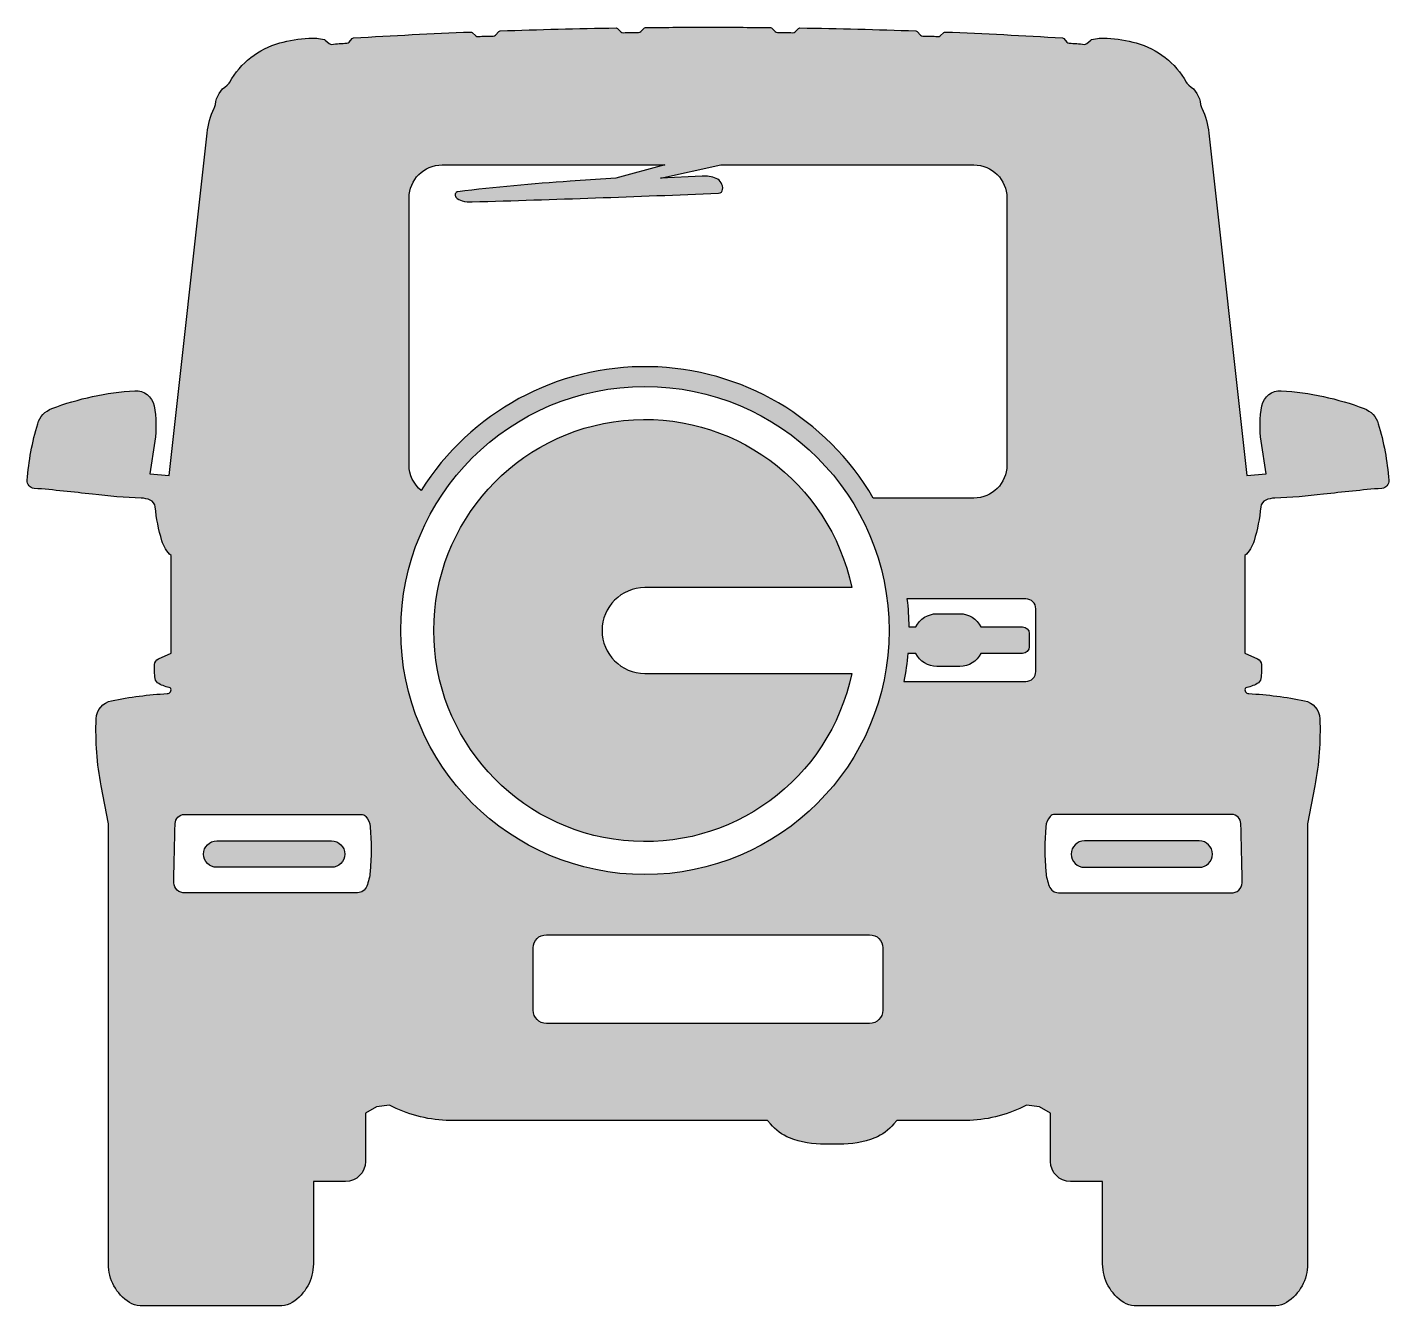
# Model space of a CAD drawing. Header units: metres. Extents: x 23259 to 40448, y -1247 to 8093.
# Drawn here: x 38365 to 40428, y -1201 to 737 of the extents above; entities that cross this region are included whole.
import ezdxf

# ---------------------------------------------------------------- set-up
doc = ezdxf.new("R2010")
doc.units = ezdxf.units.M
doc.layers.add('dwgmodels.com', color=250, linetype='Continuous')
doc.layers.add('hatch_dwgmodels.com', color=250, linetype='Continuous', lineweight=13)

msp = doc.modelspace()

# ---------------------------------------------------------------- hatches: boundary and pattern name
at = {"layer": 'hatch_dwgmodels.com'}
h = msp.add_hatch(color=256, dxfattribs=at)
h.dxf.hatch_style = 1
h.paths.add_polyline_path([(38825.91130582726, -495.9674019709782), (38651.86823278277, -495.9674019709782, 1), (38651.86823278277, -535.9674019709782), (38825.91130582726, -535.9674019709782, 1)], flags=0)
h.paths.add_polyline_path([(40140.95633315164, -495.9674019709782), (39966.91326010715, -495.9674019709782, 1), (39966.91326010715, -535.9674019709782), (40140.95633315164, -535.9674019709782, 1)], flags=0)
h.paths.add_polyline_path([(39614.18971053581, -242.1084699976709), (39300.86080985794, -242.1084699976709, -1), (39300.86080985794, -112.1084699976709), (39614.18971053581, -112.1084699976709, 9.743521548890216)], flags=0)
h.paths.add_polyline_path([(40316.09895844682, -412.5983617996523, 0.0570336525339777), (40323.65561496678, -310.8455446452099, 0.3449670202293235), (40300.46178947924, -283.541498828421, 0.03720285641307466), (40215.99839254049, -272.6816124462093, -0.5173727071246785), (40210.69425841876, -264.2662622391582, 0.0676671880805394), (40228.81720985247, -257.5725704544348, 0.240116554817307), (40234.2419129278, -249.8200994145519, 0.04735237401996993), (40235.19014514754, -228.5762786255764, 0.2819356823837532), (40229.40270031068, -220.1101376248298), (40209.93652371455, -211.3806919273594), (40209.93652371455, -63.53914378785703, 0.1371078934308559), (40224.04331480492, -41.1249889589962, 0.04700731486885813), (40234.23127721308, 10.38300036309749, -0.2729093899494976), (40241.74629284288, 20.60024748786964, -0.09213082686396962), (40255.28976687322, 23.62939026897948, 0.02067567740197544), (40329.08227230771, 29.3703152033595, -0.008826456231844741), (40417.71302789853, 38.38256701312275, 0.4119031955692174), (40428.13926038211, 50.61970528345773, 0.05335168780673798), (40412.31692474865, 136.4055605071406, 0.2346396167540495), (40390.91380786585, 159.3832991286763, 0.0744502851136038), (40265.31424744728, 186.3240954939465, 0.378326445474083), (40235.90172331917, 163.4639703367538, 0.08383868363333821), (40234.85829581536, 109.8086367306604), (40242.18848301756, 60.58909226325352), (40213.01596654608, 57.95433169428634), (40155.28420834085, 576.666831638548, 0.09183852197136835), (40144.90957598558, 614.5249688302517, -0.1083636087553312), (40142.98612764798, 620.2614632423049, 0.2426580536852901), (40122.64551402173, 651.0554203995825, 0.2126154887860225), (40045.49315336839, 713.5289760524192, 0.05022070510050691), (40001.27808201326, 720.7235749368554, 0.07545666224838547), (39977.88881903129, 718.6203739572481, 0.1214120055457983), (39976.61658502748, 717.954879264121), (39970.42694161915, 712.4866928320098, -0.2177839445860019), (39966.74541850226, 711.3691290606127, 0.02867557988232835), (39943.82595503056, 713.0323176373709, -0.2177839447012762), (39940.34434807495, 714.6696857279987), (39935.73500983138, 720.1163220313924, 0.2048488081487034), (39933.62564440714, 721.1728924493555, 0.004990208910989732), (39755.78703339476, 730.1214392583788, 0.2023880023313338), (39753.60275083467, 729.301548334204), (39748.42140740917, 724.3920291727186, -0.2177839442021489), (39744.78109139479, 723.146773973433, 0.02867557989045778), (39721.81757171473, 724.009772394548, -0.2177839447150353), (39718.28098856659, 725.5247446370547), (39713.47271555274, 730.8203626925506, 0.2022630701218621), (39711.35757177279, 731.8018351454893, 0.004923822431290087), (39535.71965024195, 736.275262434343, 0.2023256791618643), (39533.55677416464, 735.4022273606993), (39528.48667069952, 730.3573259426405, -0.2177839448162622), (39524.87787230653, 729.023483586675, 0.02867557987723475), (39501.90012104421, 729.3250607933007, -0.2177839447025006), (39498.32757239601, 730.7531565232898), (39493.3916186893, 735.9293849253677, 0.2023256791617265), (39491.25240041815, 736.8588839054173, 0.002657871826894283), (39396.41228296724, 737.3630332193352, 0.002657871826894388), (39301.57216551626, 736.8588839054173, 0.202325679161721), (39299.4329472451, 735.929384925365), (39294.49699353839, 730.7531565232898, -0.2177839451233409), (39290.92444488279, 729.3250607936295, 0.02867557987017363), (39267.94669362611, 729.0234835865513, -0.2177839447161719), (39264.33789523489, 730.3573259426385), (39259.26779176977, 735.4022273606993, 0.2023256791618323), (39257.10491569246, 736.275262434342, 0.004923822431289972), (39081.46699416161, 731.8018351454893, 0.2022630701218753), (39079.35185038167, 730.8203626925533), (39074.54357736782, 725.5247446370572, -0.2177839447650069), (39071.0069942188, 724.0097723945651, 0.02867557987805605), (39048.04347454863, 723.1467739742918, -0.2177839447160567), (39044.40315852524, 724.3920291727188), (39039.22181509974, 729.301548334204, 0.2023880023313589), (39037.03753253964, 730.1214392583797, 0.004990208910989623), (38859.19892152726, 721.1728924493555, 0.2048488081484847), (38857.08955610303, 720.1163220313974), (38852.48021785945, 714.6696857279933, -0.2177839446371622), (38848.99861090497, 713.0323176373886, 0.02867557988095274), (38826.07914743436, 711.3691290609006, -0.2177839447123412), (38822.39762431526, 712.4866928320114), (38816.20798090692, 717.9548792641251, 0.1214120055458935), (38814.93574690311, 718.62037395725, 0.07545666224834836), (38791.54648392115, 720.7235749368556, 0.05022070510050292), (38747.33141256602, 713.5289760524211, 0.2126154887860783), (38670.17905191266, 651.0554203995655, 0.2578531575628362), (38649.65664641835, 617.9661471056909, 0.1008700886523847), (38637.54035759356, 576.6668316385485), (38579.80859938829, 57.95433169428998), (38550.63608291685, 60.58909226325341), (38557.96627011905, 109.8086367306604, 0.08383868363333821), (38556.92284261524, 163.4639703367538, 0.3783264454740832), (38527.51031848713, 186.3240954939465, 0.07445028511360381), (38401.91075806856, 159.3832991286763, 0.2346396167540495), (38380.50764118576, 136.4055605071406, 0.05335168780673798), (38364.6853055523, 50.61970528345773, 0.4119031955692189), (38375.11153803588, 38.38256701312275, -0.008826456231844753), (38463.7422936267, 29.37031520335961, 0.02067567740197541), (38537.53479906119, 23.62939026897948, -0.09213082686396873), (38551.07827309153, 20.60024748786975, -0.2729093899495016), (38558.59328872133, 10.38300036309749, 0.04700731486885801), (38568.78125112949, -41.12498895899608, 0.1371078934308563), (38582.88804221986, -63.53914378785697), (38582.88804221986, -211.3806919273593), (38563.42186562373, -220.1101376248298, 0.2819356823837532), (38557.63442078688, -228.5762786255764, 0.04735237401996967), (38558.58265300661, -249.8200994145518, 0.240116554817318), (38564.00735608194, -257.5725704544349, 0.06766718808058099), (38582.13030751565, -264.2662622391581, -0.5173727071252728), (38576.82617339391, -272.6816124462096, 0.03720285641307269), (38492.36277645517, -283.541498828421, 0.3449670202293231), (38469.16895096763, -310.8455446452099, 0.05703365253397694), (38476.72560748759, -412.598361799651), (38487.63258185772, -469.9063947796373), (38487.63258185772, -1137.130553596346, 0.2546465556153842), (38519.53627593283, -1195.711560441021, 0.150140146324634), (38536.96944246234, -1200.636966780665), (38667.36432234342, -1200.636966780665), (38750.35254940824, -1200.636966780665, 0.1385535132548072), (38766.38549474243, -1195.711560441021, 0.2546465556153845), (38798.28918881755, -1137.130553596346), (38798.28918881755, -1012.134434099929), (38847.23484584501, -1012.134434099929, 0.4142135623730951), (38877.23484584501, -982.1344340999294), (38877.23484584501, -908.7986705966832), (38893.89511465839, -899.1798599125041), (38913.51442745359, -896.5301585920715, 0.1106606849491923), (38999.47730581244, -919.6428719716241), (39396.41228296721, -919.6428719716241), (39486.64254716921, -919.6428719716241), (39491.07833688817, -925.0066500537923, 0.125250282434859), (39520.03867402139, -946.1491560067561, 0.1054224208255272), (39573.92495486083, -955.473394879119), (39584.57874654105, -955.473394879119), (39595.23253822128, -955.473394879119, 0.1054224208255281), (39649.11881906072, -946.1491560067559, 0.1252502824348557), (39678.07915619394, -925.0066500537926), (39682.5149459129, -919.6428719716241), (39793.34726012197, -919.6428719716241, 0.1106606849491935), (39879.31013848083, -896.5301585920715), (39898.92945127602, -899.1798599125041), (39915.5897200894, -908.7986705966832), (39915.5897200894, -982.1344340999294, 0.4142135623730951), (39945.5897200894, -1012.134434099929), (39994.53537711686, -1012.134434099929), (39994.53537711686, -1137.130553596353, 0.2546465556153383), (40026.43907119197, -1195.711560441019, 0.1501401463246787), (40043.87223772147, -1200.636966780665), (40125.46024359099, -1200.636966780665), (40257.25534466738, -1200.636966780665, 0.1385535132548096), (40273.28829000158, -1195.711560441021, 0.2546465556153831), (40305.19198407669, -1137.130553596346), (40305.19198407669, -469.9063947796357)])
h.paths.add_polyline_path([(38930.86080985794, -177.1084699976709, -1), (39670.86080985794, -177.1084699976709, -1)], flags=16)
h.paths.add_polyline_path([(39614.18971053581, -112.1084699976709), (39300.86080985794, -112.1084699976709, 1), (39300.86080985794, -242.1084699976709), (39614.18971053581, -242.1084699976709, -9.743521548890216)], flags=0)
h.paths.add_polyline_path([(39693.36490954833, -254.1833149617833, 0.02684512947389714), (39699.36373343029, -211.6833149617833), (39711.64364806654, -211.6833149617833, 0.289689863302789), (39743.26642466822, -231.6833149617833), (39778.26642466822, -231.6833149617833, 0.2896898633028024), (39809.8892012699, -211.6833149617833), (39873.26642466822, -211.6833149617833, 0.4142135623730951), (39883.26642466822, -201.6833149617833), (39883.26642466822, -181.6833149617833, 0.4142135623730951), (39873.26642466822, -171.6833149617833), (39809.8892012699, -171.6833149617833, 0.2896898633028023), (39778.26642466822, -151.6833149617833), (39743.26642466822, -151.6833149617833, 0.289689863302789), (39711.64364806654, -171.6833149617833), (39700.82401778192, -171.6833149617833, 0.02664082663530653), (39697.97940614221, -129.183314961783), (39878.26642466822, -129.1833149617833, -0.4142135623730951), (39893.26642466822, -144.1833149617833), (39893.26642466822, -239.1833149617833, -0.4142135623730951), (39878.26642466822, -254.1833149617833)], flags=16)
h.paths.add_polyline_path([(39661.41228296721, -658.2455510657419), (39661.41228296721, -752.6291118231202, -0.4142135623730951), (39641.41228296721, -772.6291118231202), (39396.41228296721, -772.6291118231202), (39151.41228296721, -772.6291118231202, -0.4142135623730951), (39131.41228296721, -752.6291118231202), (39131.41228296721, -658.2455510657419, -0.4142135623730951), (39151.41228296721, -638.2455510657419), (39396.41228296721, -638.2455510657419), (39641.41228296721, -638.2455510657419, -0.4142135623730955)], flags=16)
h.paths.add_polyline_path([(39908.32720597892, -474.5881012617938, -0.1460440871466879), (39914.11180479064, -459.7655854835314, -0.2388498767486866), (39921.88386946494, -455.7698844993465), (40188.59171089231, -455.7698844993465, -0.4199236736256046), (40203.92525610817, -469.8483568327647, -0.004234648937289297), (40206.04267867945, -556.4370118044782, -0.4089615438958806), (40192.41744033844, -574.6320735112022), (39928.21614060316, -574.6320735112022, -0.3151608764945308), (39913.58370133527, -564.7868847242863, -0.07055412044265644), (39908.46777332998, -542.6430140158375, -0.04207850421881627)], flags=16)
h.paths.add_polyline_path([(39966.91326010715, -495.9674019709782), (40140.95633315164, -495.9674019709782, -1), (40140.95633315164, -535.9674019709782), (39966.91326010715, -535.9674019709782, -1)], flags=0)
h.paths.add_polyline_path([(39646.77037544375, 23.75609242246719, 0.5647453758309228), (38961.77239840618, 35.06845904777163, -0.2248649877781616), (38943.44678906906, 73.75609242247015), (38943.44678906906, 478.7004520902383, -0.4142135623730952), (38993.44678906906, 528.7004520902383), (39330.79863849532, 528.7004520902381), (39256.61875826286, 508.7004520902374), (39187.52633147049, 503.9839799678957, 0.01278234403105437), (39017.3142261261, 487.9846962882657, 0.6015804458326655), (39014.21309681935, 479.9499942003602, 0.1577764728663143), (39023.76408799578, 474.1856660169725, 0.06510558438214065), (39039.17580236058, 472.6391525312129, 0.002396957377557073), (39412.41115059877, 485.6366253085289, 0.3758613546846777), (39418.62902780685, 491.5305167074582, 0.3234459238882889), (39408.80704960271, 508.1959451008333, 0.1287758148337467), (39387.55009828316, 511.5488227352362), (39324.50365591802, 508.7004520902371), (39415.86697508507, 528.7004520902374), (39799.37777686535, 528.7004520902383, -0.4142135623730957), (39849.37777686535, 478.7004520902383), (39849.37777686535, 73.75609242247083, -0.4142135623730951), (39799.37777686534, 23.75609242246719)], flags=16)
h.paths.add_polyline_path([(38884.35679260443, -542.6430140158375, -0.07055412044265667), (38879.24086459914, -564.7868847242864, -0.305100708876225), (38865.17296705123, -574.6320735112022), (38600.40712559597, -574.6320735112022, -0.4089615439227036), (38586.78188725498, -556.4370118031336, -0.004234648937223555), (38588.89930982624, -469.8483568327647, -0.389446967023022), (38602.70650038187, -455.7698844993465), (38870.82548643241, -455.7698844993465, -0.2420009983587865), (38878.71276114374, -459.7655854834957, -0.1460440871470955), (38884.49735995549, -474.5881012617938, -0.04207850421881626)], flags=16)
h.paths.add_polyline_path([(38825.91130582726, -535.9674019709782), (38651.86823278277, -535.9674019709782, -1), (38651.86823278277, -495.9674019709782), (38825.91130582726, -495.9674019709782, -1)], flags=0)
h = msp.add_hatch(color=256, dxfattribs=at)
h.dxf.hatch_style = 1
edge = h.paths.add_edge_path()
edge.add_line((38651.86823278277, -495.9674019709782), (38825.91130582726, -495.9674019709782))
edge.add_arc((38825.91130582726, -515.9674019709782), 20, -90, 90, ccw=False)
edge.add_line((38825.91130582726, -535.9674019709782), (38651.86823278277, -535.9674019709782))
edge.add_arc((38651.86823278277, -515.9674019709782), 20, 90, 270, ccw=False)
edge = h.paths.add_edge_path()
edge.add_line((39614.18971053581, -112.1084699976709), (39300.86080985794, -112.1084699976709))
edge.add_arc((39300.86080985794, -177.1084699976709), 65, 90, 270)
edge.add_line((39300.86080985794, -242.1084699976709), (39614.18971053581, -242.1084699976709))
edge.add_arc((39300.86080985794, -177.1084699976709), 319.9999999999991, 11.719760305788782, 348.2802396942112, ccw=False)
edge = h.paths.add_edge_path()
edge.add_line((40140.95633315164, -495.9674019709782), (39966.91326010715, -495.9674019709782))
edge.add_arc((39966.91326010715, -515.9674019709782), 20, 90, 270)
edge.add_line((39966.91326010715, -535.9674019709782), (40140.95633315164, -535.9674019709782))
edge.add_arc((40140.95633315164, -515.9674019709782), 20, 270, 450)

# ---------------------------------------------------------------- linework, layer by layer
at = {"layer": 'dwgmodels.com', "color": 0}
for points in [[(40305.19198407669, -469.9063947796358), (40305.19198407669, -1137.130553596347, -0.2546465556153753), (40273.28829000158, -1195.711560441021, -0.1385535132548129), (40257.25534466738, -1200.636966780665), (40125.46024359099, -1200.636966780665), (40042.47201652617, -1200.636966780665, -0.1385535132548129), (40026.43907119197, -1195.711560441021, -0.2546465556153753), (39994.53537711686, -1137.130553596347), (39994.53537711686, -1012.134434099929), (39945.5897200894, -1012.134434099929, -0.414213562373095), (39915.5897200894, -982.1344340999294), (39915.5897200894, -908.7986705966832), (39898.92945127602, -899.1798599125041), (39879.31013848083, -896.5301585920715, -0.1106606849491923), (39793.34726012197, -919.6428719716241), (39682.5149459129, -919.6428719716241), (39678.07915619395, -925.0066500537841, -0.1252502824348958), (39649.11881906072, -946.1491560067561, -0.1054224208255263), (39595.23253822128, -955.473394879119), (39584.57874654105, -955.473394879119), (39573.92495486083, -955.473394879119, -0.1054224208255263), (39520.03867402139, -946.1491560067561, -0.1252502824348958), (39491.07833688816, -925.0066500537841), (39486.64254716921, -919.6428719716241), (39396.41228296721, -919.6428719716241), (38999.47730581244, -919.6428719716241, -0.1106606849491923), (38913.51442745359, -896.5301585920715), (38893.89511465839, -899.1798599125041), (38877.23484584501, -908.7986705966832), (38877.23484584501, -982.1344340999294, -0.414213562373095), (38847.23484584501, -1012.134434099929), (38798.28918881755, -1012.134434099929), (38798.28918881755, -1137.130553596347, -0.2546465556153753), (38766.38549474243, -1195.711560441021, -0.1385535132548129), (38750.35254940824, -1200.636966780665), (38667.36432234342, -1200.636966780665), (38535.56922126703, -1200.636966780665, -0.1385535132548129), (38519.53627593283, -1195.711560441021, -0.2546465556153753), (38487.63258185772, -1137.130553596347), (38487.63258185772, -469.9063947796376), (38476.72560748759, -412.5983617996644, -0.05703365253398456), (38469.16895096763, -310.8455446452099, -0.3449670202293237), (38492.36277645517, -283.541498828421, -0.03720285641307486), (38576.82617339392, -272.6816124462093, 0.5173727071250228), (38582.13030751565, -264.2662622391579, -0.06766718808058185), (38564.00735608194, -257.5725704544348, -0.2401165548173083), (38558.58265300661, -249.8200994145518, -0.04735237401996967), (38557.63442078688, -228.5762786255764, -0.2819356823837532), (38563.42186562373, -220.1101376248298), (38582.88804221986, -211.3806919273593), (38582.88804221986, -63.53914378785703, -0.1371078934308557), (38568.78125112949, -41.12498895899625, -0.04700731486885808), (38558.59328872133, 10.38300036309738, 0.2729093899494999), (38551.07827309153, 20.60024748786964, 0.09213082686396962), (38537.53479906119, 23.62939026897948, -0.02067567740197531), (38463.7422936267, 29.3703152033595, 0.008826456231844762), (38375.11153803588, 38.38256701312275, -0.4119031955692227), (38364.6853055523, 50.61970528345773, -0.05335168780673805), (38380.50764118576, 136.4055605071408, -0.2346396167540488), (38401.91075806856, 159.3832991286763, -0.07445028511360366), (38527.51031848713, 186.3240954939465, -0.3783264454740854), (38556.92284261524, 163.4639703367538, -0.08383868363333803), (38557.96627011905, 109.8086367306605), (38550.63608291685, 60.58909226325341), (38579.80859938829, 57.95433169428998), (38637.54035759356, 576.6668316385476, -0.09183852197138458), (38647.91498994882, 614.5249688302574, 0.1083636087551756), (38649.83843828642, 620.2614632423029, -0.2221463558534737), (38667.50774282476, 649.4181613315304, 0.1212776284720881), (38671.77897821002, 654.0898891293982, -0.2052791916681447), (38747.33141256602, 713.5289760524211, -0.05022070510050258), (38791.54648392115, 720.7235749368556, -0.07545666224835798), (38814.93574690311, 718.6203739572493, -0.1214120055457942), (38816.20798090692, 717.9548792641244), (38822.39762431526, 712.4866928320107, 0.21554476781162), (38826.03990479351, 711.3640036199922), (38826.03990479351, 711.3640036199922, -0.02877435094633053), (38849.03818238788, 713.0329114731203, 0.21554476781162), (38852.48021785945, 714.6696857279949), (38857.08955610303, 720.1163220313965, -0.204848808148492), (38859.19892152726, 721.1728924493555, -0.004990208910989701), (39037.03753253964, 730.1214392583788, -0.2023880023313765), (39039.22181509974, 729.3015483342024), (39044.40315852524, 724.392029172719, 0.21554476781162), (39048.00407705251, 723.1430200018194), (39048.00407705251, 723.1430200018194, -0.02877435094633053), (39071.04656234666, 724.0089860511234, 0.21554476781162), (39074.54357736782, 725.5247446370586), (39079.35185038167, 730.8203626925506, -0.2022630701219495), (39081.46699416161, 731.8018351454893, -0.004923822431290041), (39257.10491569246, 736.275262434343, -0.2023256791618483), (39259.26779176977, 735.4022273606997), (39264.33789523489, 730.3573259426385, 0.21554476781162), (39267.90721615888, 729.0206934985499), (39267.90721615888, 729.0206934985499, -0.02877435094633053), (39290.96398198463, 729.3233077515652, 0.21554476781162), (39294.49699353839, 730.7531565232894), (39299.4329472451, 735.9293849253654, -0.2023256791616843), (39301.57216551626, 736.8588839054173, -0.002657871826894385), (39396.41228296724, 737.3630332193352, -0.002657871826894385), (39491.25240041815, 736.8588839054173, -0.2023256791616843), (39493.3916186893, 735.9293849253654), (39498.32757239601, 730.7531565232894, 0.21554476781162), (39501.86058394978, 729.3233077515652, -0.02877435094633053), (39524.91734977553, 729.0206934985499), (39524.91734977553, 729.0206934985499, 0.21554476781162), (39528.48667069952, 730.3573259426385), (39533.55677416464, 735.4022273606997, -0.2023256791618483), (39535.71965024195, 736.275262434343, -0.004923822431290041), (39711.35757177279, 731.8018351454893, -0.2022630701219495), (39713.47271555274, 730.8203626925506), (39718.28098856659, 725.5247446370586, 0.21554476781162), (39721.77800358774, 724.0089860511234, -0.02877435094633053), (39744.82048888189, 723.1430200018194), (39744.82048888189, 723.1430200018194, 0.21554476781162), (39748.42140740917, 724.392029172719), (39753.60275083467, 729.3015483342024, -0.2023880023313765), (39755.78703339476, 730.1214392583788, -0.004990208910989701), (39933.62564440714, 721.1728924493555, -0.204848808148492), (39935.73500983138, 720.1163220313965), (39940.34434807495, 714.6696857279949, 0.21554476781162), (39943.78638354653, 713.0329114731203, -0.02877435094633053), (39966.7846611409, 711.3640036199922), (39966.7846611409, 711.3640036199922, 0.21554476781162), (39970.42694161915, 712.4866928320107), (39976.61658502748, 717.9548792641244, -0.1214120055457942), (39977.8888190313, 718.6203739572493, -0.07545666224835798), (40001.27808201326, 720.7235749368556, -0.05022070510050258), (40045.49315336838, 713.5289760524211, -0.2052791916681447), (40121.04558772438, 654.0898891293982, 0.1212776284720881), (40125.31682310965, 649.4181613315304, -0.2221463558534737), (40142.98612764798, 620.2614632423029, 0.1083636087551756), (40144.90957598558, 614.5249688302574, -0.09183852197138458), (40155.28420834085, 576.6668316385476), (40213.01596654608, 57.95433169428634), (40242.18848301756, 60.58909226325341), (40234.85829581536, 109.8086367306605, -0.08383868363333803), (40235.90172331917, 163.4639703367538, -0.3783264454740854), (40265.31424744728, 186.3240954939465, -0.07445028511360366), (40390.91380786585, 159.3832991286763, -0.2346396167540488), (40412.31692474865, 136.4055605071408, -0.05335168780673805), (40428.13926038211, 50.61970528345773, -0.4119031955692227), (40417.71302789853, 38.38256701312275, 0.008826456231844762), (40329.08227230771, 29.3703152033595, -0.02067567740197531), (40255.28976687322, 23.62939026897948, 0.09213082686396962), (40241.74629284288, 20.60024748786964, 0.2729093899494999), (40234.23127721308, 10.38300036309738, -0.04700731486885808), (40224.04331480492, -41.12498895899625, -0.1371078934308557), (40209.93652371455, -63.53914378785703), (40209.93652371455, -211.3806919273593), (40229.40270031068, -220.1101376248298, -0.2819356823837532), (40235.19014514754, -228.5762786255764, -0.04735237401996967), (40234.2419129278, -249.8200994145518, -0.2401165548173083), (40228.81720985247, -257.5725704544348, -0.06766718808058188), (40210.69425841875, -264.2662622391608, 0.5173727071250228), (40215.99839254049, -272.6816124462093, -0.03720285641307486), (40300.46178947924, -283.541498828421, -0.3449670202293237), (40323.65561496678, -310.8455446452099, -0.05703365253398456), (40316.09895844682, -412.5983617996644)], [(38961.77239840618, 35.0684590477716, -0.2248649877781461), (38943.44678906906, 73.75609242246719), (38943.44678906906, 478.7004520902383, -0.414213562373095), (38993.44678906906, 528.7004520902383), (39330.79863849532, 528.7004520902381), (39256.61875826286, 508.7004520902374), (39187.52633147049, 503.9839799678957, 0.01278234403105419), (39017.3142261261, 487.9846962882657, 0.6015804458326415), (39014.21309681935, 479.9499942003604, 0.1577764728663191), (39023.76408799578, 474.1856660169724, 0.06510558438213662), (39039.17580236058, 472.6391525312174, 0.002396957377557074), (39412.41115059877, 485.6366253085289, 0.3758613546846917), (39418.62902780685, 491.5305167074584, 0.3234459238882836), (39408.80704960271, 508.1959451008333, 0.1287758148337509), (39387.55009828316, 511.5488227352362), (39324.50365591802, 508.7004520902374), (39415.86697508507, 528.7004520902374), (39799.37777686535, 528.7004520902383, -0.414213562373095), (39849.37777686535, 478.7004520902383), (39849.37777686535, 73.75609242246719, -0.414213562373095), (39799.37777686534, 23.75609242246719), (39646.77037544375, 23.75609242246719, 0.5647453758309227)], [(39614.18971053581, -112.1084699976709), (39300.86080985794, -112.1084699976709, 0.9999999999999999), (39300.86080985794, -242.1084699976709), (39614.18971053581, -242.1084699976709, -9.743521548890216)], [(39873.26642466822, -171.6833149617833, -0.414213562373095), (39883.26642466822, -181.6833149617833), (39883.26642466822, -201.6833149617833, -0.414213562373095), (39873.26642466822, -211.6833149617833), (39809.8892012699, -211.6833149617833, -0.2896898633028095), (39778.26642466822, -231.6833149617833), (39743.26642466822, -231.6833149617833, -0.2896898633027811), (39711.64364806654, -211.6833149617833), (39699.36373343029, -211.6833149617833, -0.02684512947389714), (39693.36490954833, -254.1833149617833), (39878.26642466822, -254.1833149617833, 0.414213562373095), (39893.26642466822, -239.1833149617833), (39893.26642466822, -144.1833149617833, 0.414213562373095), (39878.26642466822, -129.1833149617833), (39697.97940614221, -129.1833149617831, -0.02664082663530653), (39700.82401778192, -171.6833149617833), (39711.64364806654, -171.6833149617833, -0.2896898633027828), (39743.26642466822, -151.6833149617833), (39778.26642466822, -151.6833149617833, -0.2896898633028094), (39809.8892012699, -171.6833149617833)], [(38870.82548643241, -455.7698844993465, -0.213703619832738), (38878.05826344477, -458.9575629986721, -0.1556023020595592), (38884.49735995549, -474.5881012617938, -0.04207850421881616), (38884.35679260443, -542.6430140158373, -0.07055412044265663), (38879.24086459914, -564.7868847242862, -0.3051007088762347), (38865.17296705123, -574.6320735112022), (38600.40712559597, -574.6320735112022, -0.2830715934232723), (38600.40712559597, -574.6320735112022, -0.4089615438957309), (38586.78188725496, -556.4370118044862, -0.004234648937289692), (38588.89930982624, -469.8483568327647, -0.3894469670230225), (38602.70650038187, -455.7698844993465)], [(39921.999079502, -455.7698844993465, 0.213703619832738), (39914.76630248964, -458.9575629986721, 0.1556023020595592), (39908.32720597892, -474.5881012617938, 0.04207850421881616), (39908.46777332998, -542.6430140158373, 0.07055412044265663), (39913.58370133527, -564.7868847242862, 0.3051007088762347), (39927.65159888318, -574.6320735112022), (40192.41744033844, -574.6320735112022, 0.2830715934232723), (40192.41744033844, -574.6320735112022, 0.4089615438957309), (40206.04267867945, -556.4370118044862, 0.004234648937289692), (40203.92525610817, -469.8483568327647, 0.3894469670230225), (40190.11806555254, -455.7698844993465)], [(38651.86823278277, -495.9674019709782), (38825.91130582726, -495.9674019709782, -0.9999999999999999), (38825.91130582726, -535.9674019709782), (38651.86823278277, -535.9674019709782, -0.9999999999999999)], [(40140.95633315164, -495.9674019709782), (39966.91326010715, -495.9674019709782, 0.9999999999999999), (39966.91326010715, -535.9674019709782), (40140.95633315164, -535.9674019709782, 0.9999999999999999)], [(39396.41228296721, -772.6291118231202), (39151.41228296721, -772.6291118231202, -0.414213562373095), (39131.41228296721, -752.6291118231202), (39131.41228296721, -658.2455510657419, -0.414213562373095), (39151.41228296721, -638.2455510657419), (39396.41228296721, -638.2455510657419), (39641.41228296721, -638.2455510657419, -0.414213562373095), (39661.41228296721, -658.2455510657419), (39661.41228296721, -752.6291118231202, -0.414213562373095), (39641.41228296721, -772.6291118231202)]]:
    msp.add_lwpolyline(points, format="xyb", close=True, dxfattribs=at)
msp.add_circle((39300.86080985794, -177.1084699976709), 370, dxfattribs=at)

doc.saveas('drawing.dxf')
